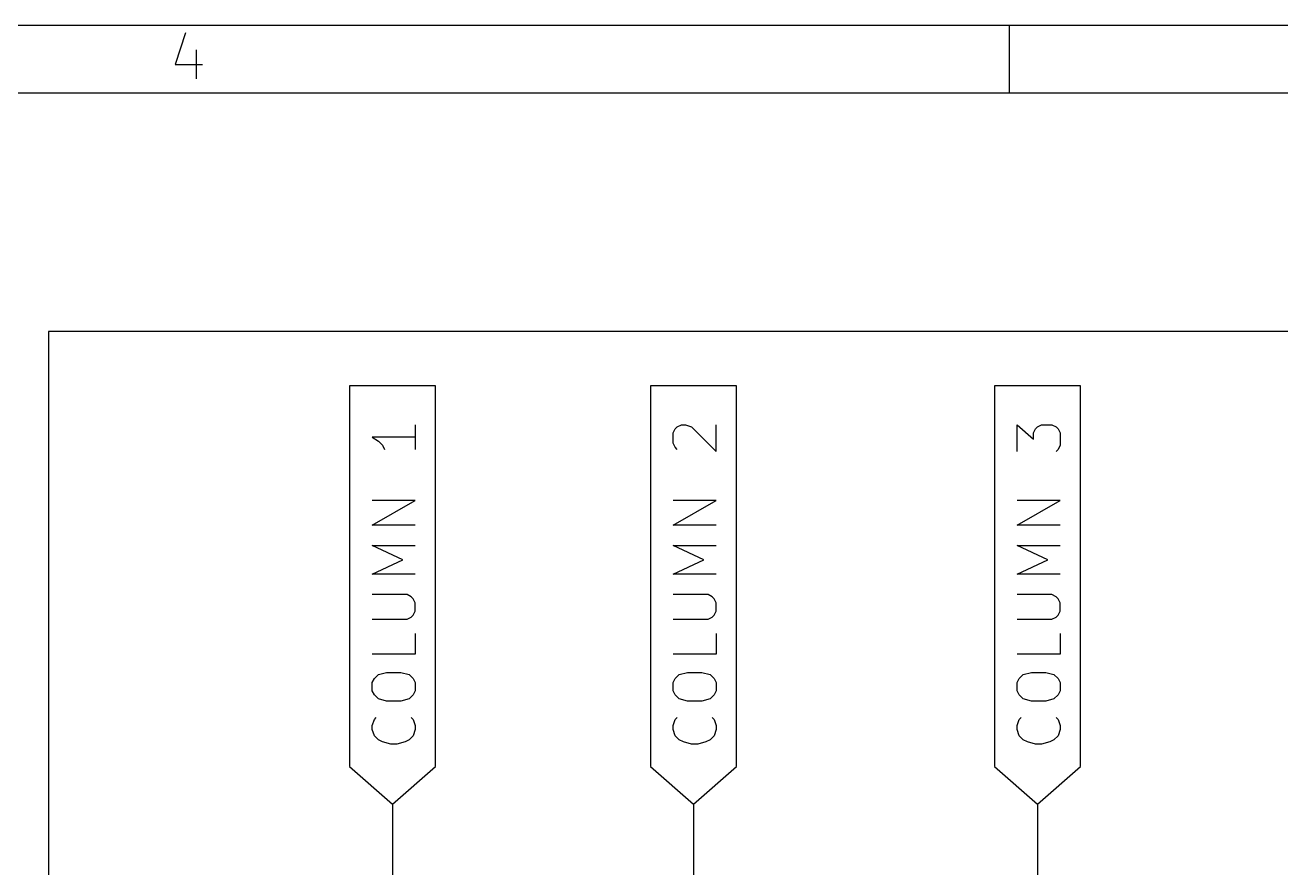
# Model space of a CAD drawing. Header units: inches. Extents: x 0.4 to 11.3, y -7.9 to -0.4.
# Drawn here: x 7.123 to 8.583, y -1.374 to -0.394 of the extents above; entities that cross this region are included whole.
import ezdxf

# ---------------------------------------------------------------- set-up
doc = ezdxf.new("R2010")
doc.units = ezdxf.units.IN
doc.header["$MEASUREMENT"] = 0
for name, color, linetype in [('LIGHTBLUE', 172, 'CONTINUOUS'), ('LIGHTGREEN', 92, 'CONTINUOUS'), ('RED', 14, 'CONTINUOUS')]:
    doc.layers.add(name, color=color, linetype=linetype)

msp = doc.modelspace()

# ---------------------------------------------------------------- linework, layer by layer
at = {"layer": 'LIGHTBLUE', "linetype": 'CONTINUOUS'}
for p, q in [((7.15, -0.75), (7.15, -6.45)), ((11, -0.75), (7.15, -0.75))]:
    msp.add_line(p, q, dxfattribs=at)
at = {"layer": 'LIGHTGREEN', "linetype": 'CONTINUOUS'}
for p, q in [((7.55, -1.3), (7.55, -1.65)), ((7.9, -1.3), (7.9, -1.65)), ((8.3, -1.3), (8.3, -1.65))]:
    msp.add_line(p, q, dxfattribs=at)
at = {"layer": 'RED', "linetype": 'CONTINUOUS'}
for p, q in [((0.3937, -0.3937), (11.2993, -0.3937)), ((8.2677, -0.4724), (8.2677, -0.3937)), ((7.3093, -0.4028), (7.2971, -0.4394)), ((7.3215, -0.4223), (7.3215, -0.4564)), ((7.2971, -0.4394), (7.3288, -0.4394)), ((0.4724, -0.4724), (11.2206, -0.4724)), ((7.55, -0.8132), (7.5, -0.8132)), ((7.5, -0.8132), (7.5, -1.2562)), ((7.6, -0.8132), (7.55, -0.8132)), ((7.6, -1.2562), (7.6, -0.8132)), ((7.9, -0.8132), (7.85, -0.8132)), ((7.85, -0.8132), (7.85, -1.2562)), ((7.95, -0.8132), (7.9, -0.8132)), ((7.95, -1.2562), (7.95, -0.8132)), ((8.3, -0.8132), (8.25, -0.8132)), ((8.25, -0.8132), (8.25, -1.2562)), ((8.35, -0.8132), (8.3, -0.8132)), ((8.35, -1.2562), (8.35, -0.8132)), ((7.5764, -0.8587), (7.5764, -0.8873)), ((7.8788, -0.8634), (7.8811, -0.8611)), ((7.8811, -0.8611), (7.8859, -0.8587)), ((7.8859, -0.8587), (7.8907, -0.8587)), ((7.8907, -0.8587), (7.8978, -0.8611)), ((7.8978, -0.8611), (7.9264, -0.8896)), ((7.9264, -0.8896), (7.9264, -0.8587)), ((8.2764, -0.8896), (8.2764, -0.8587)), ((8.2764, -0.8587), (8.2954, -0.8754)), ((8.2978, -0.8634), (8.3002, -0.8611)), ((8.3002, -0.8611), (8.3049, -0.8587)), ((8.3049, -0.8587), (8.3169, -0.8587)), ((8.3169, -0.8587), (8.3216, -0.8611)), ((8.3216, -0.8611), (8.324, -0.8634)), ((7.5764, -0.873), (7.5264, -0.873)), ((7.5264, -0.873), (7.5335, -0.8777)), ((7.8764, -0.8682), (7.8788, -0.8634)), ((7.8764, -0.8801), (7.8764, -0.8682)), ((8.2954, -0.8682), (8.2978, -0.8634)), ((8.2954, -0.8754), (8.2954, -0.8682)), ((8.324, -0.8634), (8.3264, -0.8682)), ((8.3264, -0.8682), (8.3264, -0.8825)), ((7.5335, -0.8777), (7.5383, -0.8825)), ((7.5383, -0.8825), (7.5407, -0.8873)), ((7.8788, -0.8849), (7.8764, -0.8801)), ((7.8811, -0.8873), (7.8788, -0.8849)), ((8.324, -0.8873), (8.3216, -0.8896)), ((8.3264, -0.8825), (8.324, -0.8873)), ((7.5264, -0.9754), (7.5764, -0.9468)), ((7.5764, -0.9468), (7.5264, -0.9468)), ((7.8764, -0.9754), (7.9264, -0.9468)), ((7.9264, -0.9468), (7.8764, -0.9468)), ((8.2764, -0.9754), (8.3264, -0.9468)), ((8.3264, -0.9468), (8.2764, -0.9468)), ((7.5764, -0.9754), (7.5264, -0.9754)), ((7.9264, -0.9754), (7.8764, -0.9754)), ((8.3264, -0.9754), (8.2764, -0.9754)), ((7.5621, -1.0158), (7.5264, -0.9992)), ((7.5264, -0.9992), (7.5764, -0.9992)), ((7.9121, -1.0158), (7.8764, -0.9992)), ((7.8764, -0.9992), (7.9264, -0.9992)), ((8.3121, -1.0158), (8.2764, -0.9992)), ((8.2764, -0.9992), (8.3264, -0.9992)), ((7.5264, -1.0325), (7.5621, -1.0158)), ((7.8764, -1.0325), (7.9121, -1.0158)), ((8.2764, -1.0325), (8.3121, -1.0158)), ((7.5764, -1.0325), (7.5264, -1.0325)), ((7.9264, -1.0325), (7.8764, -1.0325)), ((8.3264, -1.0325), (8.2764, -1.0325)), ((7.5669, -1.0563), (7.5264, -1.0563)), ((7.5716, -1.0587), (7.5669, -1.0563)), ((7.574, -1.0611), (7.5716, -1.0587)), ((7.5764, -1.0658), (7.574, -1.0611)), ((7.5764, -1.0754), (7.5764, -1.0658)), ((7.9169, -1.0563), (7.8764, -1.0563)), ((7.9216, -1.0587), (7.9169, -1.0563)), ((7.924, -1.0611), (7.9216, -1.0587)), ((7.9264, -1.0658), (7.924, -1.0611)), ((7.9264, -1.0754), (7.9264, -1.0658)), ((8.3169, -1.0563), (8.2764, -1.0563)), ((8.3216, -1.0587), (8.3169, -1.0563)), ((8.324, -1.0611), (8.3216, -1.0587)), ((8.3264, -1.0658), (8.324, -1.0611)), ((8.3264, -1.0754), (8.3264, -1.0658)), ((7.5716, -1.0825), (7.574, -1.0801)), ((7.574, -1.0801), (7.5764, -1.0754)), ((7.9216, -1.0825), (7.924, -1.0801)), ((7.924, -1.0801), (7.9264, -1.0754)), ((8.3216, -1.0825), (8.324, -1.0801)), ((8.324, -1.0801), (8.3264, -1.0754)), ((7.5264, -1.0849), (7.5669, -1.0849)), ((7.5669, -1.0849), (7.5716, -1.0825)), ((7.8764, -1.0849), (7.9169, -1.0849)), ((7.9169, -1.0849), (7.9216, -1.0825)), ((8.2764, -1.0849), (8.3169, -1.0849)), ((8.3169, -1.0849), (8.3216, -1.0825)), ((7.5764, -1.1015), (7.5764, -1.1254)), ((7.9264, -1.1015), (7.9264, -1.1254)), ((8.3264, -1.1015), (8.3264, -1.1254)), ((7.5764, -1.1254), (7.5264, -1.1254)), ((7.9264, -1.1254), (7.8764, -1.1254)), ((8.3264, -1.1254), (8.2764, -1.1254)), ((7.5288, -1.1539), (7.5335, -1.1492)), ((7.5335, -1.1492), (7.543, -1.1468)), ((7.543, -1.1468), (7.5597, -1.1468)), ((7.5597, -1.1468), (7.5692, -1.1492)), ((7.5692, -1.1492), (7.574, -1.1539)), ((7.8788, -1.1539), (7.8835, -1.1492)), ((7.8835, -1.1492), (7.893, -1.1468)), ((7.893, -1.1468), (7.9097, -1.1468)), ((7.9097, -1.1468), (7.9192, -1.1492)), ((7.9192, -1.1492), (7.924, -1.1539)), ((8.2788, -1.1539), (8.2835, -1.1492)), ((8.2835, -1.1492), (8.293, -1.1468)), ((8.293, -1.1468), (8.3097, -1.1468)), ((8.3097, -1.1468), (8.3192, -1.1492)), ((8.3192, -1.1492), (8.324, -1.1539)), ((7.5264, -1.1587), (7.5288, -1.1539)), ((7.5264, -1.1682), (7.5264, -1.1587)), ((7.5288, -1.173), (7.5264, -1.1682)), ((7.574, -1.1539), (7.5764, -1.1587)), ((7.5764, -1.1682), (7.574, -1.173)), ((7.5764, -1.1587), (7.5764, -1.1682)), ((7.8764, -1.1587), (7.8788, -1.1539)), ((7.8764, -1.1682), (7.8764, -1.1587)), ((7.8788, -1.173), (7.8764, -1.1682)), ((7.924, -1.1539), (7.9264, -1.1587)), ((7.9264, -1.1682), (7.924, -1.173)), ((7.9264, -1.1587), (7.9264, -1.1682)), ((8.2764, -1.1587), (8.2788, -1.1539)), ((8.2764, -1.1682), (8.2764, -1.1587)), ((8.2788, -1.173), (8.2764, -1.1682)), ((8.324, -1.1539), (8.3264, -1.1587)), ((8.3264, -1.1682), (8.324, -1.173)), ((8.3264, -1.1587), (8.3264, -1.1682)), ((7.5335, -1.1777), (7.5288, -1.173)), ((7.543, -1.1801), (7.5335, -1.1777)), ((7.5597, -1.1801), (7.543, -1.1801)), ((7.5692, -1.1777), (7.5597, -1.1801)), ((7.574, -1.173), (7.5692, -1.1777)), ((7.8835, -1.1777), (7.8788, -1.173)), ((7.893, -1.1801), (7.8835, -1.1777)), ((7.9097, -1.1801), (7.893, -1.1801)), ((7.9192, -1.1777), (7.9097, -1.1801)), ((7.924, -1.173), (7.9192, -1.1777)), ((8.2835, -1.1777), (8.2788, -1.173)), ((8.293, -1.1801), (8.2835, -1.1777)), ((8.3097, -1.1801), (8.293, -1.1801)), ((8.3192, -1.1777), (8.3097, -1.1801)), ((8.324, -1.173), (8.3192, -1.1777)), ((7.5264, -1.2087), (7.5288, -1.2015)), ((7.5264, -1.2134), (7.5264, -1.2087)), ((7.5288, -1.2015), (7.5311, -1.1992)), ((7.5716, -1.1992), (7.574, -1.2015)), ((7.574, -1.2015), (7.5764, -1.2087)), ((7.5764, -1.2087), (7.5764, -1.2134)), ((7.8764, -1.2087), (7.8788, -1.2015)), ((7.8764, -1.2134), (7.8764, -1.2087)), ((7.8788, -1.2015), (7.8811, -1.1992)), ((7.9216, -1.1992), (7.924, -1.2015)), ((7.924, -1.2015), (7.9264, -1.2087)), ((7.9264, -1.2087), (7.9264, -1.2134)), ((8.2764, -1.2087), (8.2788, -1.2015)), ((8.2764, -1.2134), (8.2764, -1.2087)), ((8.2788, -1.2015), (8.2811, -1.1992)), ((8.3216, -1.1992), (8.324, -1.2015)), ((8.324, -1.2015), (8.3264, -1.2087)), ((8.3264, -1.2087), (8.3264, -1.2134)), ((7.5288, -1.2206), (7.5264, -1.2134)), ((7.5335, -1.2254), (7.5288, -1.2206)), ((7.5383, -1.2277), (7.5335, -1.2254)), ((7.5692, -1.2254), (7.5645, -1.2277)), ((7.574, -1.2206), (7.5692, -1.2254)), ((7.5764, -1.2134), (7.574, -1.2206)), ((7.8788, -1.2206), (7.8764, -1.2134)), ((7.8835, -1.2254), (7.8788, -1.2206)), ((7.8883, -1.2277), (7.8835, -1.2254)), ((7.9192, -1.2254), (7.9145, -1.2277)), ((7.924, -1.2206), (7.9192, -1.2254)), ((7.9264, -1.2134), (7.924, -1.2206)), ((8.2788, -1.2206), (8.2764, -1.2134)), ((8.2835, -1.2254), (8.2788, -1.2206)), ((8.2883, -1.2277), (8.2835, -1.2254)), ((8.3192, -1.2254), (8.3145, -1.2277)), ((8.324, -1.2206), (8.3192, -1.2254)), ((8.3264, -1.2134), (8.324, -1.2206)), ((7.5478, -1.2301), (7.5383, -1.2277)), ((7.5549, -1.2301), (7.5478, -1.2301)), ((7.5645, -1.2277), (7.5549, -1.2301)), ((7.8978, -1.2301), (7.8883, -1.2277)), ((7.9049, -1.2301), (7.8978, -1.2301)), ((7.9145, -1.2277), (7.9049, -1.2301)), ((8.2978, -1.2301), (8.2883, -1.2277)), ((8.3049, -1.2301), (8.2978, -1.2301)), ((8.3145, -1.2277), (8.3049, -1.2301)), ((7.5, -1.2562), (7.55, -1.3)), ((7.55, -1.3), (7.6, -1.2562)), ((7.85, -1.2562), (7.9, -1.3)), ((7.9, -1.3), (7.95, -1.2562)), ((8.25, -1.2562), (8.3, -1.3)), ((8.3, -1.3), (8.35, -1.2562))]:
    msp.add_line(p, q, dxfattribs=at)

doc.saveas('drawing.dxf')
